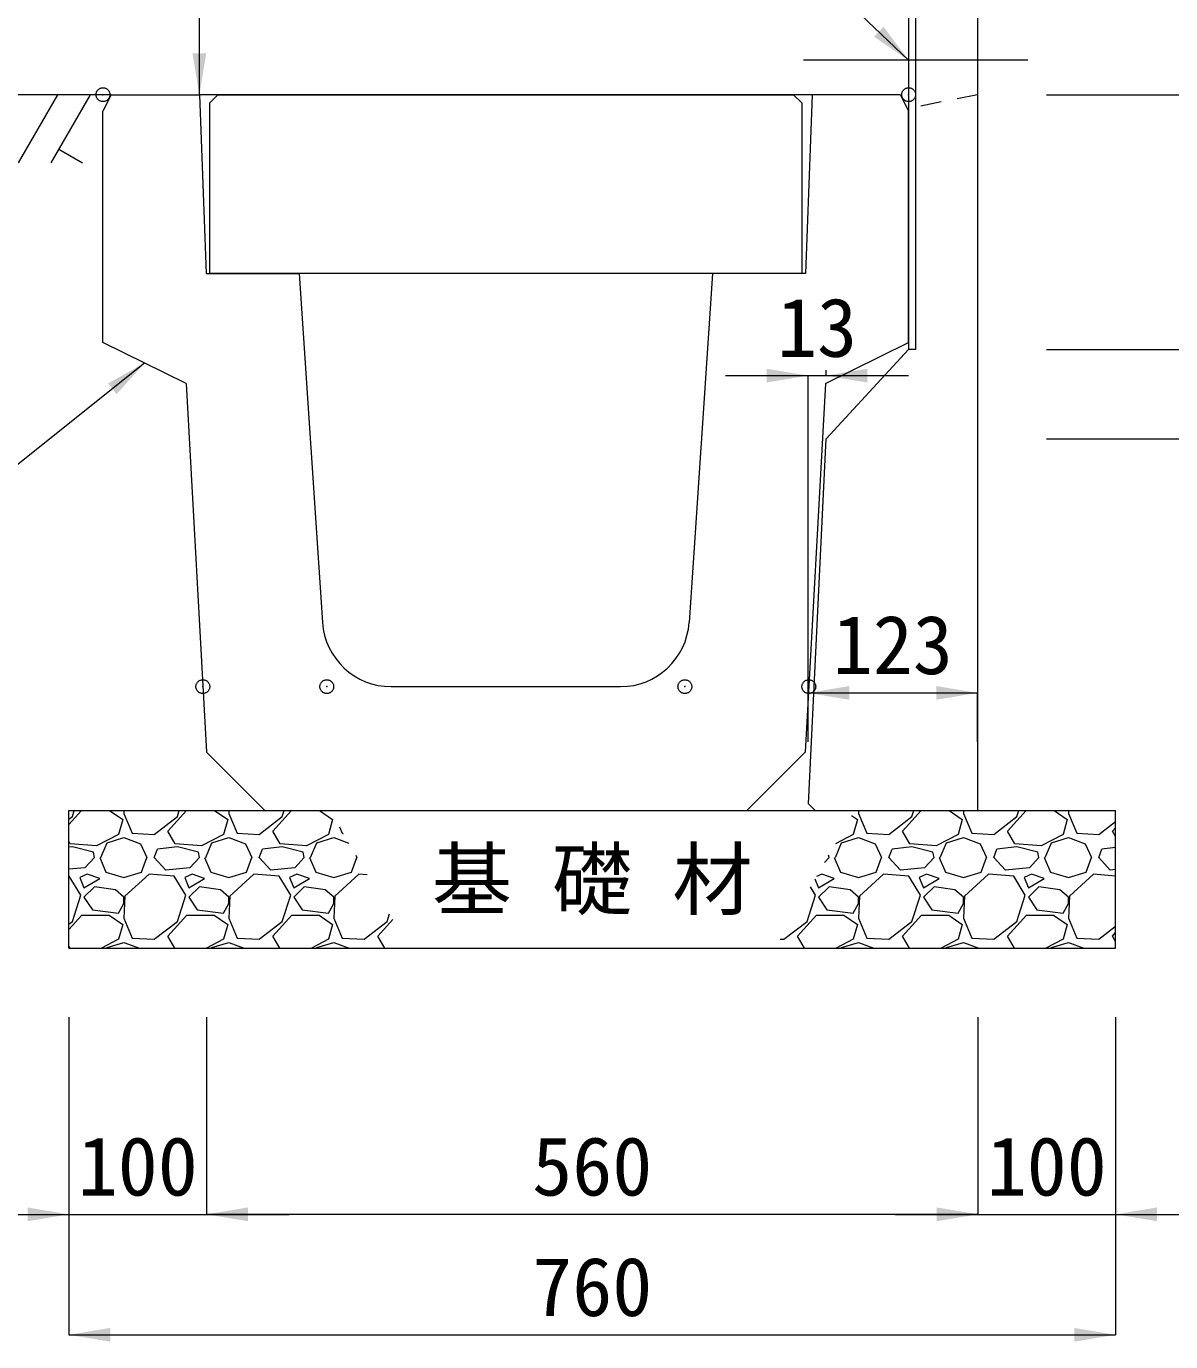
# Model space of a CAD drawing. Units: millimetres at full size, sheet at 1:20. Extents: x 201886 to 211886, y 860265 to 873235.
# Drawn here: x 206538 to 207369, y 864121 to 865077 of the extents above; entities that cross this region are included whole.
import ezdxf
from ezdxf.enums import TextEntityAlignment as Align

# ---------------------------------------------------------------- set-up
doc = ezdxf.new("R2010")
doc.units = ezdxf.units.MM
doc.header["$LTSCALE"] = 20
doc.header["$PDMODE"] = 32
doc.header["$PDSIZE"] = 10
doc.linetypes.add('USER1', pattern=[1.35, 0.75, -0.6])
doc.linetypes.add('USER2', pattern=[28.575, 19.05, -3.175, 3.175, -3.175])
for name, color, linetype, lineweight in [('0_2', 7, 'Continuous', 20), ('UKパネル', 2, 'Continuous', 20), ('ハッチング', 7, 'Continuous', 5), ('寸法線', 7, 'Continuous', 13), ('引出線', 4, 'Continuous', 13), ('本体', 2, 'Continuous', 13), ('補助線', 8, 'USER2', 13)]:
    doc.layers.add(name, color=color, linetype=linetype, lineweight=lineweight)
doc.layers.add('文字', color=7, linetype='Continuous')
doc.styles.add('ＭＳ ゴシック', font='')
doc.styles.get('ＭＳ ゴシック').set_extended_font_data('MS Gothic')

# ---------------------------------------------------------------- blocks, each defined once
blk = doc.blocks.new('filled_arrow')
at = {"color": 0, "linetype": 'Continuous', "lineweight": -2}
blk.add_solid([(7.5, 1.25), (0, 0), (7.5, -1.25)], dxfattribs=at)

msp = doc.modelspace()

# ---------------------------------------------------------------- linework, layer by layer
at = {"layer": '0_2'}
for p, q in [((206599.85, 865027.25), (206053.78, 865027.25)), ((206569.1, 864507.25), (207329.1, 864507.25)), ((206569.1, 864407.25), (206569.1, 864507.25)), ((207329.1, 864407.25), (207329.1, 864507.25)), ((206569.1, 864407.25), (207329.1, 864407.25))]:
    msp.add_line(p, q, dxfattribs=at)
at = {"layer": 'UKパネル'}
for p, q in [((207178.85, 865522.25), (207178.85, 864842.25)), ((207228.85, 865527.25), (207228.85, 864507.25)), ((207118.85, 864777.25), (207178.85, 864842.25)), ((207106.09, 864512.25), (207118.85, 864777.25)), ((207106.09, 864512.25), (207110.85, 864507.25)), ((207110.85, 864507.25), (207228.85, 864507.25))]:
    msp.add_line(p, q, dxfattribs=at)
at = {"layer": 'UKパネル', "color": 4, "lineweight": 5}
for p, q in [((207183.85, 865527.25), (207183.85, 864842.25)), ((207183.85, 864842.25), (207178.85, 864842.25))]:
    msp.add_line(p, q, dxfattribs=at)
at = {"layer": 'UKパネル', "linetype": 'USER1', "lineweight": 9}
msp.add_line((207228.85, 865027.25), (207178.85, 865017.25), dxfattribs=at)
at = {"layer": 'ハッチング', "lineweight": 9}
for p, q in [((206560.91, 865027.25), (206532.26, 864977.63)), ((206584.53, 865027.25), (206555.88, 864977.63)), ((206561.68, 864987.68), (206579.1, 864977.63))]:
    msp.add_line(p, q, dxfattribs=at)
at = {"layer": 'ハッチング'}
for p, q in [((206569.1, 864497.04), (206578.29, 864507.25)), ((206571.65, 864502.92), (206573.03, 864507.25)), ((206598.67, 864507.25), (206608.22, 864500.64)), ((206609.08, 864507.25), (206608.99, 864505.21)), ((206608.99, 864505.21), (206615.08, 864490.73)), ((206640.99, 864492.25), (206654.49, 864507.25)), ((206647.85, 864502.92), (206649.23, 864507.25)), ((206674.87, 864507.25), (206684.42, 864500.64)), ((206685.28, 864507.25), (206685.19, 864505.21)), ((206685.19, 864505.21), (206691.28, 864490.73)), ((206717.19, 864492.25), (206730.69, 864507.25)), ((206724.05, 864502.92), (206725.43, 864507.25)), ((206751.07, 864507.25), (206760.62, 864500.64)), ((207142.48, 864507.25), (207142.39, 864505.21)), ((207142.39, 864505.21), (207148.48, 864490.73)), ((207174.39, 864492.25), (207187.89, 864507.25)), ((207181.25, 864502.92), (207182.63, 864507.25)), ((207208.27, 864507.25), (207217.82, 864500.64)), ((207218.68, 864507.25), (207218.59, 864505.21)), ((207218.59, 864505.21), (207224.68, 864490.73)), ((207250.59, 864492.25), (207264.09, 864507.25)), ((207257.45, 864502.92), (207258.83, 864507.25)), ((207284.47, 864507.25), (207294.02, 864500.64)), ((207294.88, 864507.25), (207294.79, 864505.21)), ((207294.79, 864505.21), (207300.88, 864490.73)), ((206569.1, 864500.95), (206571.65, 864502.92)), ((206608.22, 864500.64), (206605.18, 864489.97)), ((206631.08, 864489.97), (206647.85, 864502.92)), ((206684.42, 864500.64), (206681.38, 864489.97)), ((206707.28, 864489.97), (206724.05, 864502.92)), ((206760.62, 864500.64), (206757.58, 864489.97)), ((207137.39, 864503.57), (207141.62, 864500.64)), ((207141.62, 864500.64), (207138.58, 864489.97)), ((207164.48, 864489.97), (207181.25, 864502.92)), ((207217.82, 864500.64), (207214.78, 864489.97)), ((207240.68, 864489.97), (207257.45, 864502.92)), ((207294.02, 864500.64), (207290.98, 864489.97)), ((207316.88, 864489.97), (207329.1, 864499.4)), ((206605.18, 864489.97), (206589.17, 864481.59)), ((206596.79, 864483.87), (206608.99, 864487.68)), ((206608.99, 864487.68), (206621.18, 864483.11)), ((206615.08, 864490.73), (206631.08, 864489.97)), ((206646.32, 864483.11), (206640.99, 864492.25)), ((206681.38, 864489.97), (206665.37, 864481.59)), ((206672.99, 864483.87), (206685.19, 864487.68)), ((206685.19, 864487.68), (206697.38, 864483.11)), ((206691.28, 864490.73), (206707.28, 864489.97)), ((206722.52, 864483.11), (206717.19, 864492.25)), ((206757.58, 864489.97), (206741.57, 864481.59)), ((206749.19, 864483.87), (206761.39, 864487.68)), ((206761.39, 864487.68), (206772.35, 864483.57)), ((206765.51, 864495.41), (206767.48, 864490.73)), ((206767.48, 864490.73), (206768.24, 864490.69)), ((207138.58, 864489.97), (207125.62, 864483.18)), ((207130.19, 864483.87), (207142.39, 864487.68)), ((207142.39, 864487.68), (207154.58, 864483.11)), ((207148.48, 864490.73), (207164.48, 864489.97)), ((207179.72, 864483.11), (207174.39, 864492.25)), ((207214.78, 864489.97), (207198.77, 864481.59)), ((207206.39, 864483.87), (207218.59, 864487.68)), ((207218.59, 864487.68), (207230.78, 864483.11)), ((207224.68, 864490.73), (207240.68, 864489.97)), ((207255.92, 864483.11), (207250.59, 864492.25)), ((207290.98, 864489.97), (207274.97, 864481.59)), ((207282.59, 864483.87), (207294.79, 864487.68)), ((207294.79, 864487.68), (207306.98, 864483.11)), ((207300.88, 864490.73), (207316.88, 864489.97)), ((207326.79, 864492.25), (207329.1, 864494.82)), ((207329.1, 864488.3), (207326.79, 864492.25)), ((206570.12, 864483.11), (206569.1, 864484.87)), ((206571.65, 864480.82), (206569.1, 864480.55)), ((206589.17, 864481.59), (206570.12, 864483.11)), ((206586.89, 864477.01), (206571.65, 864480.82)), ((206587.65, 864473.2), (206586.89, 864477.01)), ((206592.22, 864473.2), (206596.79, 864483.87)), ((206621.18, 864483.11), (206625.75, 864473.2)), ((206631.08, 864473.2), (206633.37, 864479.3)), ((206647.85, 864480.82), (206633.37, 864479.3)), ((206665.37, 864481.59), (206646.32, 864483.11)), ((206663.09, 864477.01), (206647.85, 864480.82)), ((206663.85, 864473.2), (206663.09, 864477.01)), ((206668.42, 864473.2), (206672.99, 864483.87)), ((206697.38, 864483.11), (206701.95, 864473.2)), ((206707.28, 864473.2), (206709.57, 864479.3)), ((206724.05, 864480.82), (206709.57, 864479.3)), ((206741.57, 864481.59), (206722.52, 864483.11)), ((206739.29, 864477.01), (206724.05, 864480.82)), ((206740.05, 864473.2), (206739.29, 864477.01)), ((206744.62, 864473.2), (206749.19, 864483.87)), ((207125.62, 864473.2), (207130.19, 864483.87)), ((207154.58, 864483.11), (207159.15, 864473.2)), ((207164.48, 864473.2), (207166.77, 864479.3)), ((207181.25, 864480.82), (207166.77, 864479.3)), ((207198.77, 864481.59), (207179.72, 864483.11)), ((207196.49, 864477.01), (207181.25, 864480.82)), ((207197.25, 864473.2), (207196.49, 864477.01)), ((207201.82, 864473.2), (207206.39, 864483.87)), ((207230.78, 864483.11), (207235.35, 864473.2)), ((207240.68, 864473.2), (207242.97, 864479.3)), ((207257.45, 864480.82), (207242.97, 864479.3)), ((207274.97, 864481.59), (207255.92, 864483.11)), ((207272.69, 864477.01), (207257.45, 864480.82)), ((207273.45, 864473.2), (207272.69, 864477.01)), ((207278.02, 864473.2), (207282.59, 864483.87)), ((207306.98, 864483.11), (207311.55, 864473.2)), ((207316.88, 864473.2), (207319.17, 864479.3)), ((207329.1, 864480.34), (207319.17, 864479.3)), ((206587.65, 864473.2), (206580.79, 864465.58)), ((206591.46, 864473.2), (206596.03, 864462.54)), ((206621.94, 864462.54), (206625.75, 864473.2)), ((206639.47, 864464.06), (206631.08, 864473.2)), ((206663.85, 864473.2), (206656.99, 864465.58)), ((206667.66, 864473.2), (206672.23, 864462.54)), ((206698.14, 864462.54), (206701.95, 864473.2)), ((206715.67, 864464.06), (206707.28, 864473.2)), ((206740.05, 864473.2), (206733.19, 864465.58)), ((206743.86, 864473.2), (206748.43, 864462.54)), ((206774.34, 864462.54), (206778.15, 864473.2)), ((206777.42, 864474.78), (206778.15, 864473.2)), ((207121.05, 864473.2), (207117.73, 864469.51)), ((207121.05, 864473.2), (207120.74, 864474.73)), ((207124.86, 864473.2), (207129.43, 864462.54)), ((207155.34, 864462.54), (207159.15, 864473.2)), ((207172.87, 864464.06), (207164.48, 864473.2)), ((207197.25, 864473.2), (207190.39, 864465.58)), ((207201.06, 864473.2), (207205.63, 864462.54)), ((207231.54, 864462.54), (207235.35, 864473.2)), ((207249.07, 864464.06), (207240.68, 864473.2)), ((207273.45, 864473.2), (207266.59, 864465.58)), ((207277.26, 864473.2), (207281.83, 864462.54)), ((207307.74, 864462.54), (207311.55, 864473.2)), ((207325.27, 864464.06), (207316.88, 864473.2)), ((206580.79, 864465.58), (206569.1, 864464.57)), ((206569.36, 864459.49), (206569.1, 864459.51)), ((206577.74, 864445.77), (206569.36, 864459.49)), ((206582.32, 864461.01), (206576.98, 864458.73)), ((206576.98, 864458.73), (206580.03, 864451.11)), ((206580.03, 864451.11), (206591.46, 864457.96)), ((206591.46, 864457.96), (206582.32, 864461.01)), ((206596.03, 864462.54), (206608.99, 864458.73)), ((206608.99, 864458.73), (206621.94, 864462.54)), ((206627.27, 864461.01), (206609.75, 864445.01)), ((206645.56, 864459.49), (206627.27, 864461.01)), ((206656.99, 864465.58), (206639.47, 864464.06)), ((206653.94, 864445.77), (206645.56, 864459.49)), ((206658.52, 864461.01), (206653.18, 864458.73)), ((206653.18, 864458.73), (206656.23, 864451.11)), ((206656.23, 864451.11), (206667.66, 864457.96)), ((206667.66, 864457.96), (206658.52, 864461.01)), ((206672.23, 864462.54), (206685.19, 864458.73)), ((206685.19, 864458.73), (206698.14, 864462.54)), ((206703.47, 864461.01), (206685.95, 864445.01)), ((206721.76, 864459.49), (206703.47, 864461.01)), ((206733.19, 864465.58), (206715.67, 864464.06)), ((206730.14, 864445.77), (206721.76, 864459.49)), ((206734.72, 864461.01), (206729.38, 864458.73)), ((206729.38, 864458.73), (206732.43, 864451.11)), ((206732.43, 864451.11), (206743.86, 864457.96)), ((206743.86, 864457.96), (206734.72, 864461.01)), ((206748.43, 864462.54), (206761.39, 864458.73)), ((206761.39, 864458.73), (206774.34, 864462.54)), ((206779.67, 864461.01), (206762.15, 864445.01)), ((206785.66, 864460.51), (206779.67, 864461.01)), ((207110.84, 864457.58), (207113.43, 864451.11)), ((207115.72, 864461.01), (207111.87, 864459.36)), ((207113.43, 864451.11), (207124.86, 864457.96)), ((207124.86, 864457.96), (207115.72, 864461.01)), ((207129.43, 864462.54), (207142.39, 864458.73)), ((207142.39, 864458.73), (207155.34, 864462.54)), ((207160.67, 864461.01), (207143.15, 864445.01)), ((207178.96, 864459.49), (207160.67, 864461.01)), ((207190.39, 864465.58), (207172.87, 864464.06)), ((207187.34, 864445.77), (207178.96, 864459.49)), ((207191.92, 864461.01), (207186.58, 864458.73)), ((207186.58, 864458.73), (207189.63, 864451.11)), ((207189.63, 864451.11), (207201.06, 864457.96)), ((207201.06, 864457.96), (207191.92, 864461.01)), ((207205.63, 864462.54), (207218.59, 864458.73)), ((207218.59, 864458.73), (207231.54, 864462.54)), ((207236.87, 864461.01), (207219.35, 864445.01)), ((207255.16, 864459.49), (207236.87, 864461.01)), ((207266.59, 864465.58), (207249.07, 864464.06)), ((207263.54, 864445.77), (207255.16, 864459.49)), ((207268.12, 864461.01), (207262.78, 864458.73)), ((207262.78, 864458.73), (207265.83, 864451.11)), ((207265.83, 864451.11), (207277.26, 864457.96)), ((207277.26, 864457.96), (207268.12, 864461.01)), ((207281.83, 864462.54), (207294.79, 864458.73)), ((207294.79, 864458.73), (207307.74, 864462.54)), ((207313.07, 864461.01), (207295.55, 864445.01)), ((207329.1, 864459.68), (207313.07, 864461.01)), ((207329.1, 864464.39), (207325.27, 864464.06)), ((206587.65, 864451.87), (206580.03, 864444.25)), ((206602.89, 864449.58), (206587.65, 864451.87)), ((206608.99, 864444.25), (206602.89, 864449.58)), ((206663.85, 864451.87), (206656.23, 864444.25)), ((206679.09, 864449.58), (206663.85, 864451.87)), ((206685.19, 864444.25), (206679.09, 864449.58)), ((206740.05, 864451.87), (206732.43, 864444.25)), ((206755.29, 864449.58), (206740.05, 864451.87)), ((206761.39, 864444.25), (206755.29, 864449.58)), ((207111.14, 864445.77), (207107.48, 864451.76)), ((207121.05, 864451.87), (207113.43, 864444.25)), ((207136.29, 864449.58), (207121.05, 864451.87)), ((207142.39, 864444.25), (207136.29, 864449.58)), ((207197.25, 864451.87), (207189.63, 864444.25)), ((207212.49, 864449.58), (207197.25, 864451.87)), ((207218.59, 864444.25), (207212.49, 864449.58)), ((207273.45, 864451.87), (207265.83, 864444.25)), ((207288.69, 864449.58), (207273.45, 864451.87)), ((207294.79, 864444.25), (207288.69, 864449.58)), ((206571.65, 864426.72), (206577.74, 864445.77)), ((206580.03, 864444.25), (206586.13, 864435.1)), ((206605.18, 864432.82), (206608.99, 864439.68)), ((206609.75, 864445.01), (206608.99, 864429.01)), ((206608.99, 864439.68), (206608.99, 864444.25)), ((206647.85, 864426.72), (206653.94, 864445.77)), ((206656.23, 864444.25), (206662.33, 864435.1)), ((206681.38, 864432.82), (206685.19, 864439.68)), ((206685.95, 864445.01), (206685.19, 864429.01)), ((206685.19, 864439.68), (206685.19, 864444.25)), ((206724.05, 864426.72), (206730.14, 864445.77)), ((206732.43, 864444.25), (206738.53, 864435.1)), ((206757.58, 864432.82), (206761.39, 864439.68)), ((206762.15, 864445.01), (206761.39, 864429.01)), ((206761.39, 864439.68), (206761.39, 864444.25)), ((207105.05, 864426.72), (207111.14, 864445.77)), ((207113.43, 864444.25), (207119.53, 864435.1)), ((207138.58, 864432.82), (207142.39, 864439.68)), ((207143.15, 864445.01), (207142.39, 864429.01)), ((207142.39, 864439.68), (207142.39, 864444.25)), ((207181.25, 864426.72), (207187.34, 864445.77)), ((207189.63, 864444.25), (207195.73, 864435.1)), ((207214.78, 864432.82), (207218.59, 864439.68)), ((207219.35, 864445.01), (207218.59, 864429.01)), ((207218.59, 864439.68), (207218.59, 864444.25)), ((207257.45, 864426.72), (207263.54, 864445.77)), ((207265.83, 864444.25), (207271.93, 864435.1)), ((207290.98, 864432.82), (207294.79, 864439.68)), ((207295.55, 864445.01), (207294.79, 864429.01)), ((207294.79, 864439.68), (207294.79, 864444.25)), ((206569.1, 864420.84), (206578.51, 864431.29)), ((206578.51, 864431.29), (206598.32, 864431.29)), ((206586.13, 864435.1), (206605.18, 864432.82)), ((206598.32, 864431.29), (206608.22, 864424.44)), ((206608.99, 864429.01), (206615.08, 864414.53)), ((206640.99, 864416.05), (206654.71, 864431.29)), ((206654.71, 864431.29), (206674.52, 864431.29)), ((206662.33, 864435.1), (206681.38, 864432.82)), ((206674.52, 864431.29), (206684.42, 864424.44)), ((206685.19, 864429.01), (206691.28, 864414.53)), ((206717.19, 864416.05), (206730.91, 864431.29)), ((206730.91, 864431.29), (206750.72, 864431.29)), ((206738.53, 864435.1), (206757.58, 864432.82)), ((206750.72, 864431.29), (206760.62, 864424.44)), ((206761.39, 864429.01), (206767.48, 864414.53)), ((206800.25, 864426.72), (206802, 864432.21)), ((207098.19, 864416.05), (207111.91, 864431.29)), ((207111.91, 864431.29), (207131.72, 864431.29)), ((207119.53, 864435.1), (207138.58, 864432.82)), ((207131.72, 864431.29), (207141.62, 864424.44)), ((207142.39, 864429.01), (207148.48, 864414.53)), ((207174.39, 864416.05), (207188.11, 864431.29)), ((207188.11, 864431.29), (207207.92, 864431.29)), ((207195.73, 864435.1), (207214.78, 864432.82)), ((207207.92, 864431.29), (207217.82, 864424.44)), ((207218.59, 864429.01), (207224.68, 864414.53)), ((207250.59, 864416.05), (207264.31, 864431.29)), ((207264.31, 864431.29), (207284.12, 864431.29)), ((207271.93, 864435.1), (207290.98, 864432.82)), ((207284.12, 864431.29), (207294.02, 864424.44)), ((207294.79, 864429.01), (207300.88, 864414.53)), ((206569.1, 864424.75), (206571.65, 864426.72)), ((206608.22, 864424.44), (206605.18, 864413.77)), ((206631.08, 864413.77), (206647.85, 864426.72)), ((206684.42, 864424.44), (206681.38, 864413.77)), ((206707.28, 864413.77), (206724.05, 864426.72)), ((206760.62, 864424.44), (206757.58, 864413.77)), ((206783.48, 864413.77), (206800.25, 864426.72)), ((206793.39, 864416.05), (206804.32, 864428.2)), ((207088.28, 864413.77), (207105.05, 864426.72)), ((207141.62, 864424.44), (207138.58, 864413.77)), ((207164.48, 864413.77), (207181.25, 864426.72)), ((207217.82, 864424.44), (207214.78, 864413.77)), ((207240.68, 864413.77), (207257.45, 864426.72)), ((207294.02, 864424.44), (207290.98, 864413.77)), ((207316.88, 864413.77), (207329.1, 864423.2)), ((206605.18, 864413.77), (206592.74, 864407.25)), ((206596.79, 864407.67), (206608.99, 864411.48)), ((206608.99, 864411.48), (206620.27, 864407.25)), ((206615.08, 864414.53), (206631.08, 864413.77)), ((206646.12, 864407.25), (206640.99, 864416.05)), ((206681.38, 864413.77), (206668.94, 864407.25)), ((206672.99, 864407.67), (206685.19, 864411.48)), ((206685.19, 864411.48), (206696.47, 864407.25)), ((206691.28, 864414.53), (206707.28, 864413.77)), ((206722.32, 864407.25), (206717.19, 864416.05)), ((206757.58, 864413.77), (206745.14, 864407.25)), ((206749.19, 864407.67), (206761.39, 864411.48)), ((206761.39, 864411.48), (206772.67, 864407.25)), ((206767.48, 864414.53), (206783.48, 864413.77)), ((206798.52, 864407.25), (206793.39, 864416.05)), ((207085.62, 864413.89), (207088.28, 864413.77)), ((207103.32, 864407.25), (207098.19, 864416.05)), ((207138.58, 864413.77), (207126.14, 864407.25)), ((207130.19, 864407.67), (207142.39, 864411.48)), ((207142.39, 864411.48), (207153.67, 864407.25)), ((207148.48, 864414.53), (207164.48, 864413.77)), ((207179.52, 864407.25), (207174.39, 864416.05)), ((207214.78, 864413.77), (207202.34, 864407.25)), ((207206.39, 864407.67), (207218.59, 864411.48)), ((207218.59, 864411.48), (207229.87, 864407.25)), ((207224.68, 864414.53), (207240.68, 864413.77)), ((207255.72, 864407.25), (207250.59, 864416.05)), ((207290.98, 864413.77), (207278.54, 864407.25)), ((207282.59, 864407.67), (207294.79, 864411.48)), ((207294.79, 864411.48), (207306.07, 864407.25)), ((207300.88, 864414.53), (207316.88, 864413.77)), ((207326.79, 864416.05), (207329.1, 864418.62)), ((207329.1, 864412.1), (207326.79, 864416.05)), ((206569.92, 864407.25), (206569.1, 864408.67)), ((206596.61, 864407.25), (206596.79, 864407.67)), ((206672.81, 864407.25), (206672.99, 864407.67)), ((206749.01, 864407.25), (206749.19, 864407.67)), ((207130.01, 864407.25), (207130.19, 864407.67)), ((207206.21, 864407.25), (207206.39, 864407.67)), ((207282.41, 864407.25), (207282.59, 864407.67))]:
    msp.add_line(p, q, dxfattribs=at)
at = {"layer": '寸法線'}
for p, q in [((206663.85, 865027.25), (206663.85, 865527.25)), ((207128.85, 865027.25), (206663.85, 865027.25)), ((207278.85, 865027.25), (207622.39, 865027.25)), ((207278.85, 864842.25), (207534.89, 864842.25)), ((207045.85, 864823.18), (207178.85, 864823.18)), ((207105.85, 864557.25), (207105.85, 864823.18)), ((207118.85, 864823.18), (207118.85, 864827.25)), ((207278.85, 864777.25), (207534.89, 864777.25)), ((207278.85, 864777.25), (207534.89, 864777.25)), ((207105.85, 864592.7), (207228.85, 864592.7)), ((207105.85, 864557.25), (207105.85, 864592.7)), ((207228.85, 864557.25), (207228.85, 864592.7)), ((206569.1, 864357.25), (206569.1, 864213.95)), ((206569.1, 864357.25), (206569.1, 864126.45)), ((206669.1, 864357.25), (206669.1, 864213.95)), ((206669.1, 864357.25), (206669.1, 864213.96)), ((207229.1, 864357.25), (207229.1, 864213.95)), ((207229.1, 864357.25), (207229.1, 864213.96)), ((207329.1, 864357.25), (207329.1, 864213.95)), ((207329.1, 864357.25), (207329.1, 864126.45)), ((206509.1, 864213.95), (206729.1, 864213.95)), ((206669.1, 864213.96), (207229.1, 864213.96)), ((207169.1, 864213.95), (207389.1, 864213.95)), ((206569.1, 864126.45), (207329.1, 864126.45))]:
    msp.add_line(p, q, dxfattribs=at)
at = {"layer": '引出線'}
msp.add_lwpolyline([(207178.85, 865052.25), (206986.39, 865235.7), (206814.64, 865235.7)], dxfattribs=at)
at = {"layer": '引出線', "lineweight": 9}
msp.add_lwpolyline([(206624.1, 864832.32), (206398.92, 864652.33), (206389.91, 864652.33), (206041.82, 864652.33)], dxfattribs=at)
at = {"layer": '本体'}
for p, q in [((206599.85, 865027.25), (206593.85, 865015.25)), ((206599.85, 865027.25), (206663.85, 865027.25)), ((206663.85, 865027.25), (206668.85, 864897.25)), ((207108.85, 865027.25), (207103.85, 864897.25)), ((207172.85, 865027.25), (207108.85, 865027.25)), ((207172.85, 865027.25), (207178.85, 865015.25)), ((206593.85, 864847.25), (206593.85, 865015.25)), ((207178.85, 864847.25), (207178.85, 865015.25)), ((206668.85, 864897.25), (206736.35, 864897.25)), ((206736.35, 864897.25), (206753.24, 864643.93)), ((207036.35, 864897.25), (207019.46, 864643.93)), ((207103.85, 864897.25), (207036.35, 864897.25)), ((206654.35, 864817.39), (206593.85, 864847.25)), ((207118.35, 864817.39), (207178.85, 864847.25)), ((206654.35, 864817.39), (206668.94, 864549.66)), ((207118.35, 864817.39), (207103.75, 864549.66)), ((206803.12, 864597.25), (206969.57, 864597.25)), ((206711.35, 864507.25), (206668.94, 864549.66)), ((207061.35, 864507.25), (207103.75, 864549.66)), ((206711.35, 864507.25), (207061.35, 864507.25))]:
    msp.add_line(p, q, dxfattribs=at)
at = {"layer": '本体', "lineweight": 20}
msp.add_lwpolyline([(206671.35, 864897.25), (206671.35, 865021.25), (206677.35, 865027.25), (207095.35, 865027.25), (207101.35, 865021.25), (207101.35, 864897.25)], close=True, dxfattribs=at)
at = {"layer": '本体'}
for centre, start, end in [((206803.12, 864647.25), 183.81407, 270), ((206969.57, 864647.25), 270, 356.18593)]:
    msp.add_arc(centre, 50, start, end, dxfattribs=at)
at = {"layer": '補助線'}
msp.add_line((207265.26, 865052.25), (207102.43, 865052.25), dxfattribs=at)
for p in [(206593.85, 865027.25), (207178.85, 865027.25), (206666.35, 864597.25), (206756.35, 864597.25), (207016.35, 864597.25), (207106.35, 864597.25)]:
    msp.add_point(p, dxfattribs=at)

# ---------------------------------------------------------------- block references
at = {"layer": '寸法線', "xscale": 4, "yscale": 4}
for p, rotation in [((206663.85, 865027.25), 90), ((207105.85, 864823.18), 180), ((207228.85, 864592.7), 180), ((206569.1, 864213.95), 180), ((207229.1, 864213.96), 180), ((207229.1, 864213.95), 180), ((207329.1, 864126.45), 180)]:
    msp.add_blockref('filled_arrow', p, dxfattribs=dict(at, rotation=rotation))
for p in [(207118.85, 864823.18), (207105.85, 864592.7), (206669.1, 864213.96), (206669.1, 864213.95), (207329.1, 864213.95), (206569.1, 864126.45)]:
    msp.add_blockref('filled_arrow', p, dxfattribs=at)
at = {"layer": '引出線', "xscale": 4, "yscale": 4, "rotation": 136.4}
msp.add_blockref('filled_arrow', (207178.85, 865052.25), dxfattribs=at)
at = {"layer": '引出線', "lineweight": 9, "xscale": 4, "yscale": 4, "rotation": 218.6}
msp.add_blockref('filled_arrow', (206624.1, 864832.32), dxfattribs=at)

# ---------------------------------------------------------------- texts
at = {"layer": '寸法線', "style": 'ＭＳ ゴシック'}
for s, p in [('13', (207112.35, 864858.18)), ('123', (207167.35, 864627.7)), ('100', (206619.1, 864248.95)), ('560', (206949.1, 864248.96)), ('100', (207279.1, 864248.95)), ('760', (206949.1, 864161.45))]:
    msp.add_text(s, height=42.72, dxfattribs=at).set_placement(p, align=Align.MIDDLE_CENTER)
at = {"layer": '文字', "style": 'ＭＳ ゴシック'}
msp.add_text('基 礎 材', height=42.72, dxfattribs=at).set_placement((206949.1, 864457.25), align=Align.MIDDLE_CENTER)

doc.saveas('drawing.dxf')
